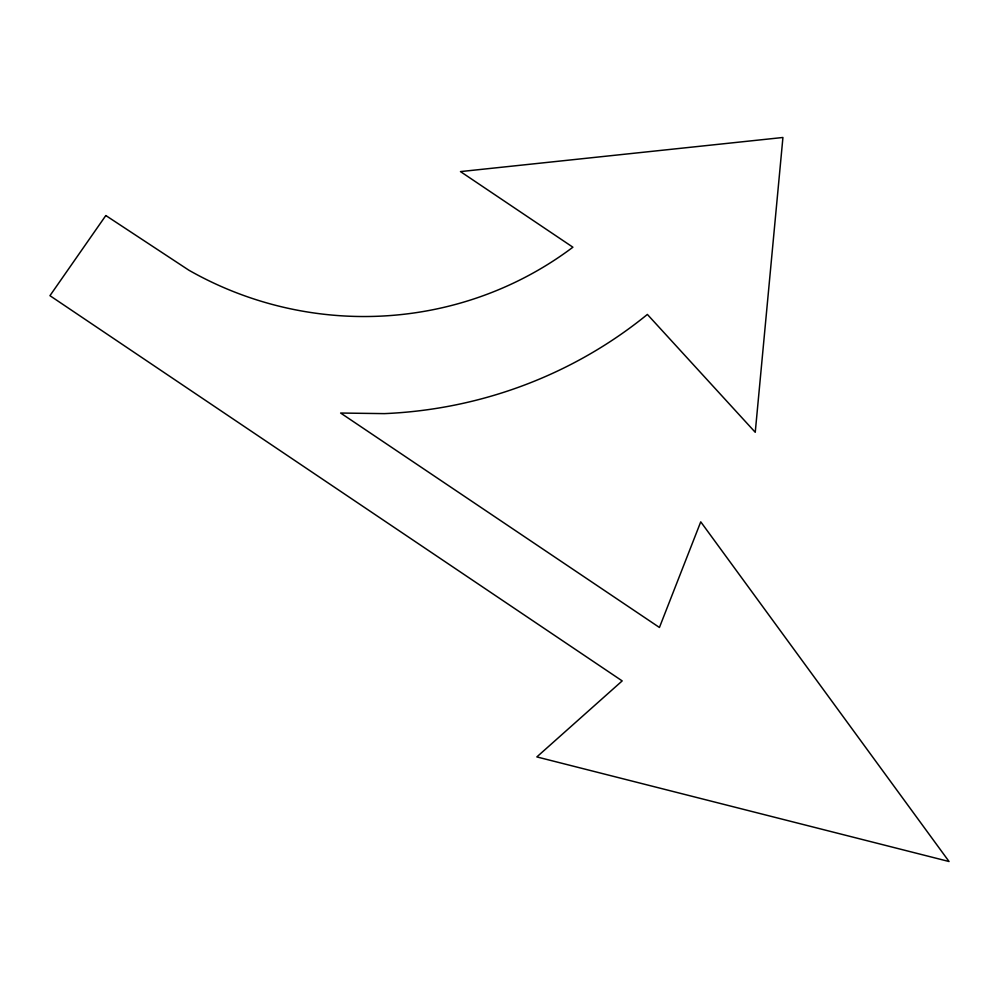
<?xml version="1.0" encoding="UTF-8"?>
<svg xmlns="http://www.w3.org/2000/svg" width="999" height="999" viewBox="0 0 999 999"><rect width="100%" height="100%" fill="white"/><g stroke="black" fill="none" stroke-linecap="round" stroke-linejoin="round"><path stroke-width="1.5" d="M105.669 215.747L49.95 295.679L622.19 680.906L536.85 756.917L949.05 861.513L700.749 521.828L659.44 627.472L340.634 413.037L384.353 413.623A445.879 434.965 13.2 0 0 647.377 314.435L755.244 432.28L782.929 137.487L460.477 171.591L572.902 247.203A346.041 337.575 13.2 0 1 188.848 270.192L105.819 215.534"/></g></svg>
